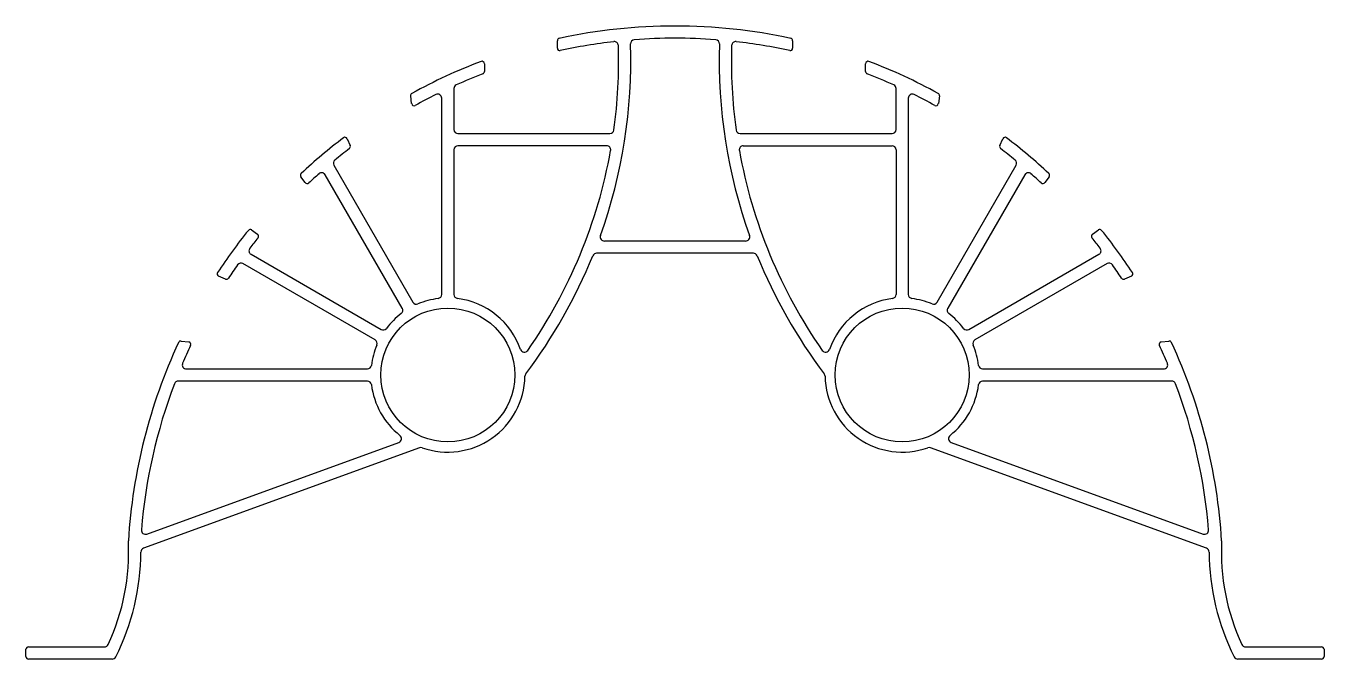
# Model space of a CAD drawing. Extents: x 574 to 734, y 553 to 631.
import ezdxf

# ---------------------------------------------------------------- set-up
doc = ezdxf.new("R2010")
doc.units = 0
doc.layers.get('0').update_dxf_attribs({"linetype": 'CONTINUOUS'})

msp = doc.modelspace()

# ---------------------------------------------------------------- linework, layer by layer
for p, q in [((639.69, 628.66), (639.69, 629.58)), ((668.69, 629.58), (668.69, 628.66)), ((630.69, 626.74), (630.69, 625.77)), ((677.69, 625.77), (677.69, 626.74)), ((621.73, 621.83), (621.61, 622.79)), ((625.44, 598.32), (625.44, 622.5)), ((626.94, 623.68), (626.94, 618.64)), ((681.44, 618.64), (681.44, 623.68)), ((682.94, 622.5), (682.94, 598.32)), ((686.78, 622.79), (686.65, 621.83)), ((627.44, 618.14), (646.17, 618.14)), ((662.21, 618.14), (680.94, 618.14)), ((613.79, 617.5), (614.15, 616.65)), ((626.94, 616.14), (626.94, 598.32)), ((645.77, 616.64), (627.44, 616.64)), ((662.61, 616.64), (680.94, 616.64)), ((681.44, 616.14), (681.44, 598.32)), ((694.23, 616.65), (694.59, 617.5)), ((608.61, 612.09), (608.07, 612.82)), ((620.58, 596.61), (611.08, 613.07)), ((612.14, 614.23), (621.88, 597.36)), ((686.5, 597.36), (696.24, 614.23)), ((697.3, 613.07), (687.8, 596.61)), ((700.31, 612.82), (699.77, 612.09)), ((602.01, 606.27), (602.74, 605.73)), ((654.19, 604.89), (645.48, 604.89)), ((662.9, 604.89), (654.19, 604.89)), ((705.64, 605.73), (706.37, 606.27)), ((601.93, 603.27), (617.97, 594)), ((654.19, 603.39), (644.53, 603.39)), ((663.85, 603.39), (654.19, 603.39)), ((690.41, 594), (706.45, 603.27)), ((617.22, 592.71), (600.94, 602.11)), ((707.45, 602.11), (691.16, 592.71)), ((598.78, 600.21), (597.94, 600.57)), ((710.44, 600.57), (709.6, 600.21)), ((593.32, 592.57), (594.25, 592.46)), ((714.13, 592.46), (715.06, 592.57)), ((593.96, 589.14), (616.27, 589.14)), ((692.11, 589.14), (714.42, 589.14)), ((616.27, 587.64), (592.96, 587.64)), ((715.42, 587.64), (692.11, 587.64)), ((622.7, 579.43), (588.68, 567.05)), ((589.08, 568.79), (620.14, 580.09)), ((719.7, 567.05), (685.68, 579.43)), ((688.24, 580.09), (719.3, 568.79)), ((574.19, 553.69), (574.19, 554.59)), ((574.49, 554.89), (583.87, 554.89)), ((724.51, 554.89), (733.89, 554.89)), ((734.19, 554.59), (734.19, 553.69)), ((584.81, 553.39), (574.49, 553.39)), ((733.89, 553.39), (723.57, 553.39))]:
    msp.add_line(p, q)
for centre in [(626.19, 588.39), (682.19, 588.39)]:
    msp.add_circle(centre, 8.25)
for centre, radius, start, end in [((654.19, 563.89), 67.5, 90, 102.1991), ((654.19, 563.89), 67.5, 77.8009, 90), ((639.99, 629.58), 0.3, 102.1991, 180), ((654.19, 563.89), 66, 96.5541, 102.3673), ((584.93, 627.07), 63.81, 340.3073, 1.906), ((646.71, 628.97), 0.5, 1.7621, 96.5541), ((584.93, 627.07), 62.31, 352.1696, 1.7621), ((649.21, 629.2), 0.5, 94.3627, 181.906), ((654.19, 563.89), 66, 90, 94.3627), ((654.19, 563.89), 66, 85.6373, 90), ((659.17, 629.2), 0.5, 358.094, 85.6373), ((723.45, 627.07), 63.81, 178.094, 199.6927), ((723.45, 627.07), 62.31, 178.2379, 187.8304), ((661.67, 628.97), 0.5, 83.4459, 178.2379), ((654.19, 563.89), 66, 77.6327, 83.4459), ((668.39, 629.58), 0.3, 360, 77.8009), ((639.99, 628.66), 0.3, 180, 282.3673), ((668.39, 628.66), 0.3, 257.6327, 360), ((654.19, 563.89), 67.5, 110.7424, 118.7161), ((630.39, 626.74), 0.3, 0, 110.7424), ((630.39, 625.77), 0.3, 291.0372, 0), ((677.99, 626.74), 0.3, 69.2576, 180), ((677.99, 625.77), 0.3, 180, 248.9628), ((654.19, 563.89), 67.5, 61.2839, 69.2576), ((627.44, 623.68), 0.5, 114.1042, 180), ((654.19, 563.89), 66, 111.0372, 114.1042), ((654.19, 563.89), 66, 65.8958, 68.9628), ((680.94, 623.68), 0.5, 0, 65.8958), ((621.9, 622.83), 0.3, 118.7161, 187.5928), ((654.19, 563.89), 66, 116.5235, 119.0169), ((624.94, 622.5), 0.5, 0, 116.5235), ((683.44, 622.5), 0.5, 63.4765, 180), ((654.19, 563.89), 66, 60.9831, 63.4765), ((686.48, 622.83), 0.3, 352.4072, 61.2839), ((622.03, 621.87), 0.3, 187.5928, 299.0169), ((686.35, 621.87), 0.3, 240.9831, 352.4072), ((654.19, 563.89), 67.5, 127.2525, 133.0534), ((613.51, 617.38), 0.3, 23.0781, 127.2525), ((627.44, 618.64), 0.5, 180, 270), ((646.17, 618.64), 0.5, 270, 352.1696), ((662.21, 618.64), 0.5, 187.8304, 270), ((680.94, 618.64), 0.5, 270, 0), ((694.87, 617.38), 0.3, 52.7475, 156.9219), ((654.19, 563.89), 67.5, 46.9466, 52.7475), ((654.19, 563.89), 66, 127.449, 129.4451), ((613.88, 616.53), 0.3, 307.449, 23.0781), ((627.44, 616.14), 0.5, 90, 180), ((584.93, 627.07), 62.31, 325.1013, 349.8231), ((645.77, 616.14), 0.5, 349.8231, 90), ((662.61, 616.14), 0.5, 90, 190.1769), ((723.45, 627.07), 62.31, 190.1769, 214.8987), ((680.94, 616.14), 0.5, 360, 90), ((694.5, 616.53), 0.3, 156.9219, 232.551), ((654.19, 563.89), 66, 50.5549, 52.551), ((612.58, 614.48), 0.5, 129.4451, 210), ((695.8, 614.48), 0.5, 330, 50.5549), ((608.31, 613), 0.3, 133.0534, 216.5652), ((654.19, 563.89), 66, 131.6698, 133.1418), ((610.64, 612.82), 0.5, 30, 131.6698), ((697.74, 612.82), 0.5, 48.3302, 150), ((654.19, 563.89), 66, 46.8582, 48.3302), ((700.07, 613), 0.3, 323.4348, 46.9466), ((608.85, 612.27), 0.3, 216.5652, 313.1418), ((699.53, 612.27), 0.3, 226.8582, 323.4348), ((654.19, 563.89), 67.5, 141.1755, 146.6432), ((601.84, 606.02), 0.3, 53.5264, 141.1755), ((654.19, 563.89), 66, 141.1435, 142.5722), ((602.56, 605.49), 0.3, 321.1435, 53.5264), ((645.48, 605.39), 0.5, 160.3073, 270), ((662.9, 605.39), 0.5, 270, 19.6927), ((705.82, 605.49), 0.3, 126.4736, 218.8565), ((654.19, 563.89), 66, 37.4278, 38.8565), ((706.54, 606.02), 0.3, 38.8245, 126.4736), ((654.19, 563.89), 67.5, 33.3568, 38.8245), ((602.18, 603.7), 0.5, 142.5722, 240), ((644.53, 602.89), 0.5, 90, 157.9232), ((663.85, 602.89), 0.5, 22.0768, 90), ((706.2, 603.7), 0.5, 300, 37.4278), ((654.19, 563.89), 66, 144.7726, 146.5055), ((600.69, 601.68), 0.5, 60, 144.7726), ((584.93, 627.07), 63.81, 322.8457, 337.9232), ((723.45, 627.07), 63.81, 202.0768, 217.1543), ((707.7, 601.68), 0.5, 35.2274, 120), ((654.19, 563.89), 66, 33.4945, 35.2274), ((598.06, 600.84), 0.3, 146.6432, 246.685), ((598.9, 600.48), 0.3, 246.685, 326.5055), ((709.48, 600.48), 0.3, 213.4945, 293.315), ((710.32, 600.84), 0.3, 293.315, 33.3568), ((622.31, 597.61), 0.5, 210, 292.8192), ((626.19, 588.39), 9.5, 97.1808, 112.8192), ((624.94, 598.32), 0.5, 277.1808, 360), ((627.44, 598.32), 0.5, 180, 262.8192), ((626.19, 588.39), 9.5, 19.3143, 82.8192), ((682.19, 588.39), 9.5, 97.1808, 160.6857), ((680.94, 598.32), 0.5, 277.1808, 0), ((683.44, 598.32), 0.5, 180, 262.8192), ((682.19, 588.39), 9.5, 67.1808, 82.8192), ((686.07, 597.61), 0.5, 247.1808, 330), ((626.19, 588.39), 9.5, 127.1808, 142.8192), ((620.15, 596.36), 0.5, 307.1808, 30), ((688.23, 596.36), 0.5, 150, 232.8192), ((682.19, 588.39), 9.5, 37.1808, 52.8192), ((618.22, 594.44), 0.5, 240, 322.8192), ((690.16, 594.44), 0.5, 217.1808, 300), ((654.19, 563.89), 67.5, 155.0162, 176.543), ((593.28, 592.28), 0.3, 82.753, 155.0162), ((654.19, 563.89), 66, 154.7672, 156.8506), ((594.22, 592.16), 0.3, 334.7672, 82.753), ((626.19, 588.39), 9.5, 157.1808, 172.8192), ((616.97, 592.27), 0.5, 337.1808, 60), ((691.41, 592.27), 0.5, 120, 202.8192), ((682.19, 588.39), 9.5, 7.1808, 22.8192), ((714.16, 592.16), 0.3, 97.247, 205.2328), ((654.19, 563.89), 66, 23.1494, 25.2328), ((715.1, 592.28), 0.3, 24.9838, 97.247), ((654.19, 563.89), 67.5, 3.457, 24.9838), ((635.63, 591.7), 0.5, 199.3143, 325.1013), ((672.75, 591.7), 0.5, 214.8987, 340.6857), ((593.96, 589.64), 0.5, 156.8506, 270), ((616.27, 589.64), 0.5, 270, 352.8192), ((692.11, 589.64), 0.5, 187.1808, 270), ((714.42, 589.64), 0.5, 270, 23.1494), ((654.19, 563.89), 66, 159.2089, 175.3012), ((592.96, 587.14), 0.5, 90, 159.2089), ((616.27, 587.14), 0.5, 7.1808, 90), ((626.19, 588.39), 9.5, 187.1808, 231.5334), ((626.19, 588.39), 9.5, 250.6237, 359.0241), ((636.19, 588.22), 0.5, 142.8457, 179.0241), ((672.19, 588.22), 0.5, 0.9759, 37.1543), ((682.19, 588.39), 9.5, 180.9759, 289.3763), ((682.19, 588.39), 9.5, 308.4666, 352.8192), ((692.11, 587.14), 0.5, 90, 172.8192), ((715.42, 587.14), 0.5, 20.7911, 90), ((654.19, 563.89), 66, 4.6988, 20.7911), ((619.97, 580.56), 0.5, 290, 51.5334), ((688.41, 580.56), 0.5, 128.4666, 250), ((622.87, 578.96), 0.5, 70.6237, 110), ((685.51, 578.96), 0.5, 70, 109.3763), ((588.91, 569.26), 0.5, 175.3012, 290), ((719.47, 569.26), 0.5, 250, 4.6988), ((559.74, 566.6), 27.11, 335.0959, 2.8865), ((559.74, 566.6), 28.61, 333.1283, 359.9552), ((588.85, 566.58), 0.5, 110, 179.9552), ((719.53, 566.58), 0.5, 0.0448, 70), ((748.64, 566.6), 28.61, 180.0448, 206.8717), ((748.64, 566.6), 27.11, 177.1135, 204.9041), ((574.49, 554.59), 0.3, 90, 180), ((574.49, 553.69), 0.3, 180, 270), ((583.87, 555.39), 0.5, 270, 335.0959), ((584.81, 553.89), 0.5, 270, 333.1283), ((723.57, 553.89), 0.5, 206.8717, 270), ((724.51, 555.39), 0.5, 204.9041, 270), ((733.89, 554.59), 0.3, 360, 90), ((733.89, 553.69), 0.3, 270, 360)]:
    msp.add_arc(centre, radius, start, end)

doc.saveas('drawing.dxf')
